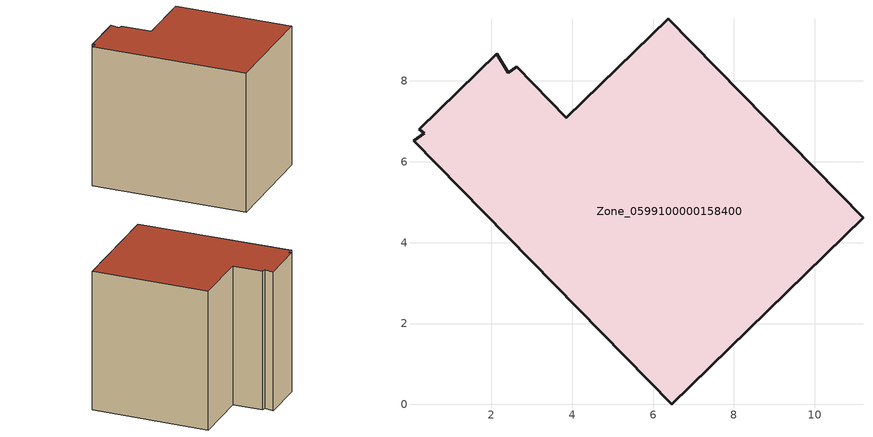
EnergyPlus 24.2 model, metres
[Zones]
Zone_0599100000158400
 floor ground (C_G): 0.21,6.8 2.14,8.68 2.42,8.2 2.63,8.35 3.86,7.09 6.38,9.54 11.19,4.62 6.46,0 0.08,6.52 0.34,6.71 z0
 wall outside (C_F): 11.19,4.62 6.38,9.54 3.86,7.09 2.63,8.35 2.42,8.2 2.14,8.68 0.21,6.8 0.34,6.71 0.08,6.52 6.46,0 11.19,4.62 z0:8.39
 roof outside (C_R): 2.14,8.68 0.21,6.8 0.34,6.71 0.08,6.52 6.46,0 11.19,4.62 6.38,9.54 3.86,7.09 2.63,8.35 2.42,8.2 z8.39
[BUILDING]
Pand.0599100000158400: North Axis=0; Terrain=City; Loads Convergence Tolerance Value=0.04; Temperature Convergence Tolerance Value=0.4; Solar Distribution=FullExterior; Maximum Number of Warmup Days=25; Minimum Number of Warmup Days=1
[Site:Location]
Rotterdam.The.Hague.AP_ZH_NLD Design_Conditions: Latitude=51.96; Longitude=4.45; Time Zone=1; Elevation=-4.5
[SITE:GROUNDTEMPERATURE:BUILDINGSURFACE]
18, 18, 18, 18, 18, 18, 18, 18, 18, 18, 18, 18
[MATERIAL] Thermal Absorptance=0.9; Solar Absorptance=0.7; Visible Absorptance=0.7
Name | Roughness | Thickness | Conductivity | Density | Specific Heat
G.TI.1975-1991 | MediumSmooth | 0.15 | 0.288461 | 540 | 1210
F.TI.1975-1991 | Rough | 0.3 | 0.230769 | 1920 | 840
R.TI.1975-1991 | MediumRough | 0.2 | 0.153846 | 1500 | 1000
[CONSTRUCTION]
C_G: G.TI.1975-1991
C_F: F.TI.1975-1991
C_R: R.TI.1975-1991
[ZONE]
Zone_0599100000158400: Type=1; Multiplier=1; Ceiling Height=Autocalculate; Volume=Autocalculate; Floor Area=autocalculate; Part of Total Floor Area=Yes
[ZONEINFILTRATION:DESIGNFLOWRATE]
Infil_Zone_0599100000158400: Zone or ZoneList or Space or SpaceList=Zone_0599100000158400; Schedule=AlwaysOn; Design Flow Rate Calculation Method=Flow/Area; Flow Rate per Floor Area=0.003; Constant Term Coefficient=1; Temperature Term Coefficient=0; Velocity Term Coefficient=0; Velocity Squared Term Coefficient=0
[HVACTEMPLATE:ZONE:IDEALLOADSAIRSYSTEM]
Zone_0599100000158400: Maximum Heating Supply Air Temperature=50; Minimum Cooling Supply Air Temperature=13; Maximum Heating Supply Air Humidity Ratio=0.0156; Minimum Cooling Supply Air Humidity Ratio=0.0077; Heating Limit=NoLimit; Cooling Limit=NoLimit; Dehumidification Control Type=ConstantSensibleHeatRatio; Cooling Sensible Heat Ratio=0.7; Dehumidification Setpoint=60; Humidification Control Type=None; Humidification Setpoint=30; Outdoor Air Method=None; Outdoor Air Flow Rate per Person=0.00944; Outdoor Air Flow Rate per Zone Floor Area=0; Outdoor Air Flow Rate per Zone=0; Demand Controlled Ventilation Type=None; Outdoor Air Economizer Type=NoEconomizer; Heat Recovery Type=None; Sensible Heat Recovery Effectiveness=0.7; Latent Heat Recovery Effectiveness=0.65
[ZONECONTROL:THERMOSTAT]
ThermostatControl_Zone_0599100000158400: Zone or ZoneList=Zone_0599100000158400; Control Type Schedule=DualSetpointControlType; Control 1=Thermostat_Zone_0599100000158400; Temperature Difference Between Cutout And Setpoint=0
[THERMOSTATSETPOINT:DUALSETPOINT]
Thermostat_Zone_0599100000158400: Heating Setpoint Temperature Schedule=HeatingSetpoint_Zone_0599100000158400; Cooling Setpoint Temperature Schedule=CoolingSetpoint_Zone_0599100000158400
[SCHEDULE:COMPACT]
HeatingSetpoint_Zone_0599100000158400: Through: 12/31, For: AllDays, Until: 24:00, 21
CoolingSetpoint_Zone_0599100000158400: Through: 12/31, For: AllDays, Until: 24:00, 24
DualSetpointControlType: Through: 12/31, For: AllDays, Until: 24:00, 4
AlwaysOn: Through: 12/31, For: AllDays, Until: 24:00, 1
